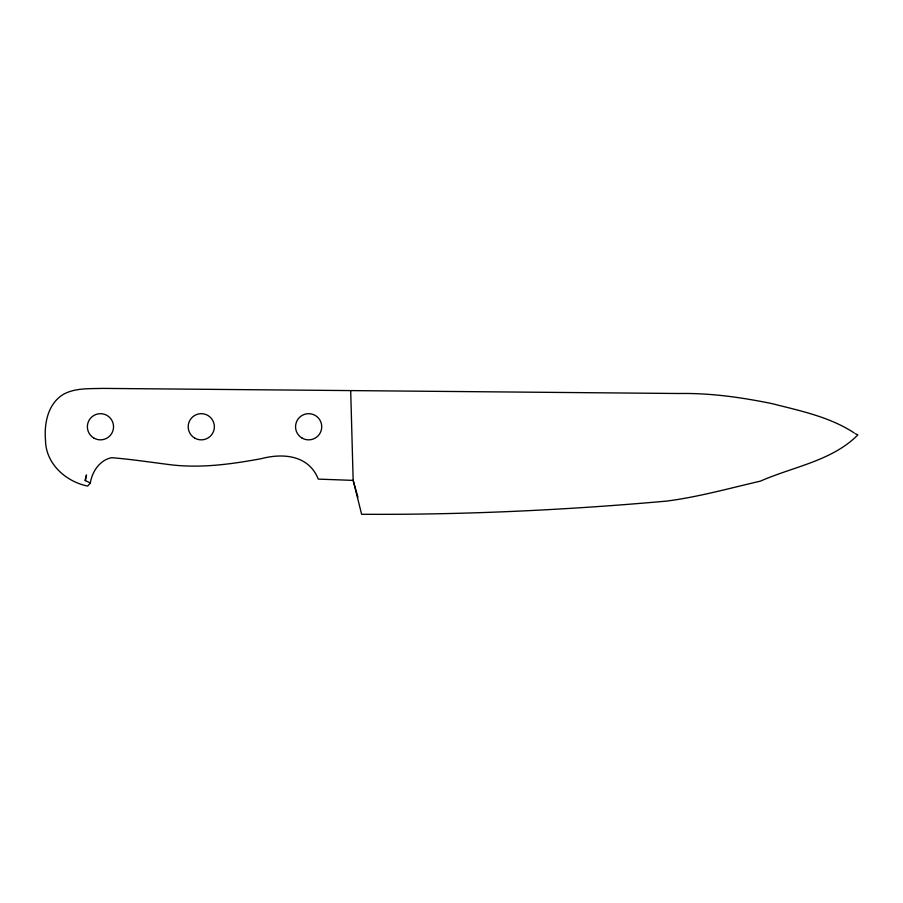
<?xml version="1.0" encoding="UTF-8"?>
<svg xmlns="http://www.w3.org/2000/svg" width="903" height="903" viewBox="0 0 903 903"><rect width="100%" height="100%" fill="white"/><g stroke="black" fill="none" stroke-linecap="round" stroke-linejoin="round"><path stroke-width="1.35" d="M85.446 480.644L86.496 474.922L84.95 480.407L90.334 482.992L87.659 486.085C65.942 481.683 45.703 463.77 45.511 440.303C44.044 423.597 47.814 404.025 63.075 394.509C75.073 387.759 89.194 388.866 102.468 388.392L679.033 393.505C710.48 392.963 741.476 397.365 772.189 403.664C800.205 410.831 829.665 416.814 854.148 432.909M90.334 482.992C92.004 471.75 99.894 459.83 111.735 457.697C130.642 459.232 149.345 462.031 168.184 464.447C199.258 468.623 230.4 464.345 261.001 458.735C283.079 452.854 308.77 455.112 318.262 479.109L353.163 480.385L357.938 497.327M855.231 433.598L857.85 434.907C831.968 461.027 793.003 466.716 760.439 481.13C729.24 488.331 698.38 497.011 666.504 501.109C565.176 510.15 463.374 514.913 361.618 514.281L353.163 480.385L350.691 390.593M302.099 438.102A13.093 13.093 0 0 0 321.739 426.769A13.093 13.093 0 0 0 302.099 415.425A13.093 13.093 0 0 0 302.099 438.102M194.732 438.102A13.093 13.093 0 0 0 214.372 426.769A13.093 13.093 0 0 0 194.732 415.425A13.093 13.093 0 0 0 194.732 438.102M93.912 438.102A13.093 13.093 0 0 0 113.552 426.769A13.093 13.093 0 0 0 93.912 415.425A13.093 13.093 0 0 0 93.912 438.102"/></g></svg>
